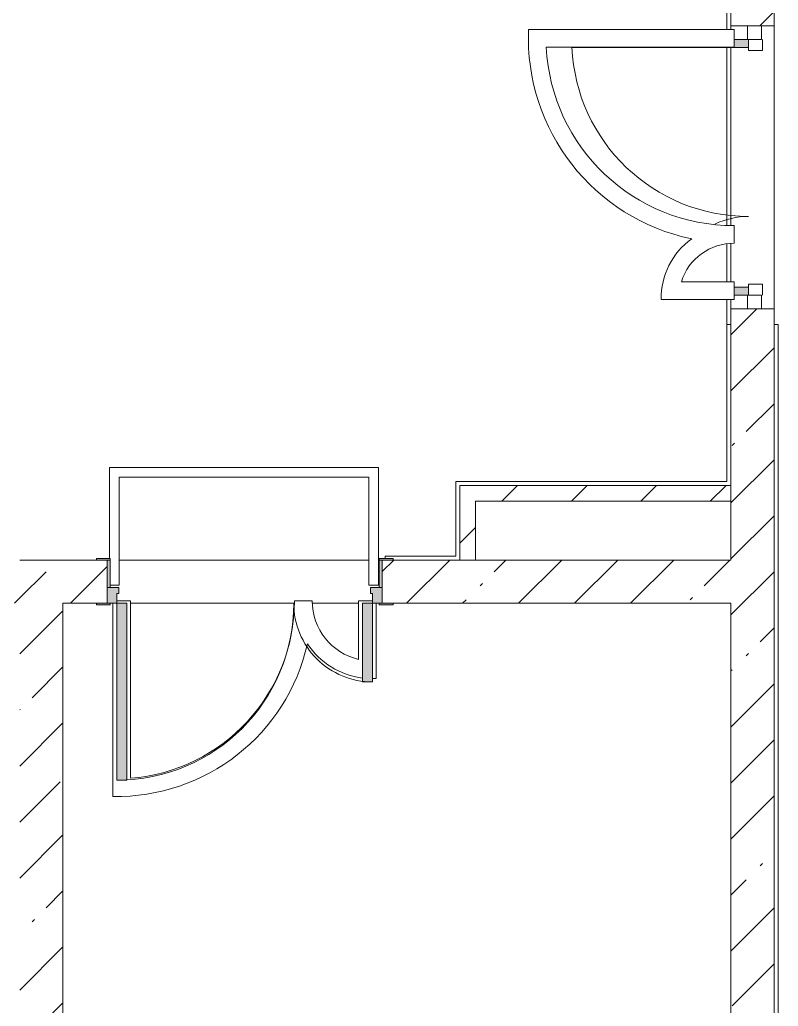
# Model space of a CAD drawing. Header units: millimetres. Extents: x 81469 to 281789, y -8553 to 29000.
# Drawn here: x 224465 to 228326, y 5629 to 10650 of the extents above; entities that cross this region are included whole.
import ezdxf

# ---------------------------------------------------------------- set-up
doc = ezdxf.new("R2010")
doc.units = ezdxf.units.MM
for name, color, linetype, lineweight, true_color in [('A-DETL-GENF-3', 7, 'Continuous', 5, 0xaaaaaa), ('A-DOOR-2', 7, 'Continuous', 5, 0xe2e2e2), ('A-DOOR-3', 7, 'Continuous', 5, 0xaaaaaa), ('A-DOOR-FRAM-1', 7, 'Continuous', 5, 0xe2e2e2), ('A-DOOR-FRAM-3', 7, 'Continuous', 5, 0xaaaaaa), ('A-FLOR-3', 7, 'Continuous', 5, 0xaaaaaa)]:
    doc.layers.add(name, color=color, linetype=linetype, lineweight=lineweight, true_color=true_color)
for name, color, linetype, lineweight in [('A-GLAZ-CWMG-2', 7, 'Continuous', 5), ('A-WALL', 7, 'Continuous', 9), ('I-WALL-2', 7, 'Continuous', 5), ('S-STRS', 7, 'Continuous', 5)]:
    doc.layers.add(name, color=color, linetype=linetype, lineweight=lineweight)
pattern_1 = [(45, (152605.2, 0), (-285.1231, 285.1231), []), (45, (152890.3, 0), (-285.1231, 285.1231), [504.031, -100.806, 16.764, -84.042])]
pattern_2 = [(45, (152605.18, 0), (-176.7767, 176.7767), [])]

# ---------------------------------------------------------------- blocks, each defined once
blk = doc.blocks.new('110_Дверь_СКБ_2Ст - Д-1 Лестничная клетка EIS60-24319353-3_5_3_птичка')
at = {"layer": 'A-DOOR-2'}
for points in [[(612.5, 1010), (612.5, 110), (662.5, 110), (662.5, 1010)], [(-631.1, 510), (-637.5, 510), (-637.5, 110), (-587.5, 110), (-587.5, 510)], [(712.5, 30), (697.5, 30), (697.5, -110), (712.5, -110)]]:
    blk.add_hatch(color=256, dxfattribs=at).paths.add_polyline_path(points)
h = blk.add_hatch(color=256, dxfattribs=at)
h.paths.add_polyline_path([(662.5, 110), (662.5, 60), (652.5, 60), (652.5, 30), (712.5, 30), (712.5, 110)])
h.paths.add_polyline_path([(-637.5, 110), (-687.5, 110), (-687.5, 30), (-627.5, 30), (-631.1, 60), (-637.5, 60)])
at = {"layer": 'A-DOOR-FRAM-1'}
for points in [[(-742.5, 118), (-742.5, 110), (-672.5, 110), (-672.5, 118)], [(697.5, 118), (697.5, 110), (767.5, 110), (767.5, 118)], [(-672.5, 30), (-687.5, 30), (-687.5, -110), (-672.5, -110)], [(-672.5, -110), (-742.5, -110), (-742.5, -118), (-672.5, -118)], [(697.5, -110), (697.5, -118), (767.5, -118), (767.5, -110)]]:
    blk.add_hatch(color=256, dxfattribs=at).paths.add_polyline_path(points)
at = {"layer": 'A-DOOR-3'}
for p, q in [((662.5, 1010), (612.5, 1010)), ((612.5, 1010), (612.5, 110)), ((662.5, 110), (662.5, 1010)), ((-637.5, 510), (-637.5, 110)), ((-587.5, 510), (-637.5, 510)), ((-587.5, 110), (-587.5, 510)), ((-637.5, 110), (-587.5, 110)), ((612.5, 110), (662.5, 110))]:
    blk.add_line(p, q, dxfattribs=at)
for centre, radius, start, end in [((662.5, 110), 900, 90, 180), ((-637.5, 110), 400, 360, 90)]:
    blk.add_arc(centre, radius, start, end, dxfattribs=at)
at = {"layer": 'A-DOOR-FRAM-3'}
for p, q in [((-672.5, 118), (-742.5, 118)), ((-742.5, 118), (-742.5, 110)), ((-742.5, 110), (-672.5, 110)), ((-637.5, 110), (-687.5, 110)), ((-687.5, 110), (-687.5, 30)), ((-672.5, 110), (-672.5, 118)), ((-637.5, 60), (-637.5, 110)), ((662.5, 110), (662.5, 60)), ((712.5, 110), (662.5, 110)), ((767.5, 118), (697.5, 118)), ((697.5, 118), (697.5, 110)), ((697.5, 110), (767.5, 110)), ((712.5, 30), (712.5, 110)), ((767.5, 110), (767.5, 118)), ((-627.5, 60), (-637.5, 60)), ((-627.5, 30), (-627.5, 60)), ((662.5, 60), (652.5, 60)), ((652.5, 60), (652.5, 30)), ((-687.5, 30), (-627.5, 30)), ((-672.5, 30), (-687.5, 30)), ((-687.5, 30), (-687.5, -110)), ((-672.5, -110), (-672.5, 30)), ((652.5, 30), (712.5, 30)), ((712.5, 30), (697.5, 30)), ((697.5, 30), (697.5, -110)), ((712.5, -110), (712.5, 30)), ((-672.5, -110), (-742.5, -110)), ((-742.5, -110), (-742.5, -118)), ((-742.5, -118), (-672.5, -118)), ((-687.5, -110), (-672.5, -110)), ((-672.5, -118), (-672.5, -110)), ((697.5, -110), (712.5, -110)), ((767.5, -110), (697.5, -110)), ((697.5, -110), (697.5, -118)), ((697.5, -118), (767.5, -118)), ((767.5, -118), (767.5, -110))]:
    blk.add_line(p, q, dxfattribs=at)
blk = doc.blocks.new('Прямоугольный импост - 50 x 70 мм-32306832-3_5_3_птичка')
at = {"layer": 'A-GLAZ-CWMG-2'}
for p, q in [((-70, 35), (0, 35)), ((-70, -35), (-70, 35)), ((0, 35), (0, -35)), ((0, -35), (-70, -35))]:
    blk.add_line(p, q, dxfattribs=at)
blk = doc.blocks.new('Дверь_Витражная_остекление_ - ДВН_ДАО_Главный вход_1200 в свету Д-22 _п_-32306833-3_5_3_птичка')
at = {"layer": 'A-DOOR-2'}
for points in [[(-610, -35), (-610, -30), (-650, -35), (-650, -103), (-611.7, -103), (-610, -87)], [(650, -87), (650, -30), (610, -35), (610, -103), (650, -103)]]:
    blk.add_hatch(color=256, dxfattribs=at).paths.add_polyline_path(points)
at = {"layer": 'A-DETL-GENF-3'}
for p, q in [((-650, 40), (-595, 40)), ((-595, 40), (-595, -30)), ((650, 40), (595, 40)), ((595, 40), (595, -30)), ((-610, -30), (-650, -30)), ((-595, -30), (-650, -30)), ((-650, -35), (-650, -103)), ((-610, -930), (-610, -30)), ((595, -30), (650, -30)), ((610, -30), (610, -103)), ((650, -30), (610, -30)), ((650, -103), (650, -35))]:
    blk.add_line(p, q, dxfattribs=at)
at = {"layer": 'A-DOOR-3'}
for p, q in [((-650, -103), (-650, -35)), ((650, -103), (650, -35))]:
    blk.add_line(p, q, dxfattribs=at)
for centre, radius, start, end in [((-650, -30), 900, 272.4768, 0), ((650, -30), 400, 180, 205.3454)]:
    blk.add_arc(centre, radius, start, end, dxfattribs=at)
blk = doc.blocks.new('Прямоугольный импост - 50 x 70 мм-32306835-3_5_3_птичка')
at = {"layer": 'A-GLAZ-CWMG-2'}
for p, q in [((0, 35), (-70, 35)), ((-70, 35), (-70, -35)), ((0, -35), (0, 35)), ((-70, -35), (0, -35))]:
    blk.add_line(p, q, dxfattribs=at)

msp = doc.modelspace()

# ---------------------------------------------------------------- hatches: boundary and pattern name
at = {"layer": 'I-WALL-2'}
h = msp.add_hatch(dxfattribs=at)
h.set_pattern_fill('FP_56', color=256, style=0, pattern_type=2)
h.set_pattern_definition(pattern_1)
h.paths.add_polyline_path([(228118.2, 7900), (228305.2, 7900), (228305.2, 9179), (228085.2, 9179), (228085.2, 7900)])
h.paths.add_polyline_path([(228085.2, 10619), (228305.2, 10619), (228305.2, 10900), (228085.2, 10900)])
h = msp.add_hatch(dxfattribs=at)
h.set_pattern_fill('FP_61', color=256, style=0, pattern_type=2)
h.set_pattern_definition(pattern_2)
h.paths.add_polyline_path([(226785.2, 7900), (226785.2, 8280), (226705.2, 8280), (226705.2, 7900)])
h = msp.add_hatch(dxfattribs=at)
h.set_pattern_fill('FP_61', color=256, style=0, pattern_type=2)
h.set_pattern_definition(pattern_2)
h.paths.add_polyline_path([(228085.2, 8200), (228085.2, 8280), (226785.2, 8280), (226785.2, 8200)])
h = msp.add_hatch(dxfattribs=at)
h.set_pattern_fill('FP_56', color=256, style=0, pattern_type=2)
h.set_pattern_definition(pattern_1)
h.paths.add_polyline_path([(223285.2, 7680), (223315.2, 7680), (223315.2, 7900), (221965.2, 7900), (221965.2, 7680), (223025.2, 7680)])
h.paths.add_polyline_path([(224265.2, 7680), (224465.2, 7680), (224465.2, 7900), (224265.2, 7900), (224265.2, 7750.3)])
h.paths.add_polyline_path([(219495.2, 7680), (220865.2, 7680), (220865.2, 7900), (219465.2, 7900), (219465.2, 7680)])
h = msp.add_hatch(dxfattribs=at)
h.set_pattern_fill('FP_56', color=256, style=0, pattern_type=2)
h.set_pattern_definition(pattern_1)
h.paths.add_polyline_path([(226365.2, 7680), (228085.2, 7680), (228085.2, 7900), (226310.2, 7900), (226310.2, 7680)])
h.paths.add_polyline_path([(224855.2, 7680), (224910.2, 7680), (224910.2, 7900), (224465.2, 7900), (224465.2, 7680), (224685.2, 7680)])
h = msp.add_hatch(dxfattribs=at)
h.set_pattern_fill('FP_56', color=256, style=0, pattern_type=2)
h.set_pattern_definition(pattern_1)
h.paths.add_polyline_path([(228118.2, 120), (228305.2, 120), (228305.2, 350), (228085.2, 350), (228085.2, 120)])
h.paths.add_polyline_path([(228118.2, 1150), (228305.2, 1150), (228305.2, 3550), (228085.2, 3550), (228085.2, 1150)])
h.paths.add_polyline_path([(228085.2, 4050), (228305.2, 4050), (228305.2, 7900), (228085.2, 7900), (228085.2, 4279.6)])
h = msp.add_hatch(dxfattribs=at)
h.set_pattern_fill('FP_56', color=256, style=0, pattern_type=2)
h.set_pattern_definition(pattern_1)
h.paths.add_polyline_path([(224465.2, 120), (224685.2, 120), (224685.2, 7680), (224465.2, 7680), (224465.2, 1965.8)])

# ---------------------------------------------------------------- linework, layer by layer
at = {"layer": 'A-FLOR-3'}
for p, q in [((228065.2, 10880), (228065.2, 10600.7)), ((228102.2, 10600.7), (227055.1, 10600.7)), ((228102.2, 10510.7), (228102.2, 10600.7)), ((227145.3, 10510.7), (228102.2, 10510.7)), ((228065.2, 9604.5), (228065.2, 10510.7)), ((228102.2, 9512.6), (228102.2, 9602.6)), ((228065.2, 9316.6), (228065.2, 9509.1)), ((228102.2, 9316.6), (227832.8, 9316.6)), ((228102.2, 9226.6), (228102.2, 9316.6)), ((227730.2, 9226.6), (228102.2, 9226.6)), ((228065.2, 9226.6), (228065.2, 8300)), ((228065.2, 9100), (228085.2, 9100)), ((228305.2, 9100), (228326.2, 9100)), ((228326.2, 9100), (228326.2, 4070)), ((226292.1, 8371.9), (224922.1, 8371.9)), ((224922.1, 8371.9), (224922.1, 7908)), ((226292.1, 7771.9), (226292.1, 8371.9)), ((224972.1, 7771.9), (224972.1, 8321.9)), ((224972.1, 8321.9), (226242.1, 8321.9)), ((226242.1, 8321.9), (226242.1, 7771.9)), ((226685.2, 7920), (226685.2, 8300)), ((226685.2, 8300), (228065.2, 8300)), ((226325.2, 7908), (226325.2, 7920)), ((226325.2, 7920), (226685.2, 7920)), ((224925.2, 7771.9), (224972.1, 7771.9)), ((226242.1, 7771.9), (226292.1, 7771.9)), ((225028.7, 7691.9), (224960.2, 7691.9)), ((225028.7, 6789.7), (225028.7, 7691.9)), ((225953.7, 7691.9), (225863.7, 7691.9)), ((226260.2, 7691.9), (226189.8, 7691.9)), ((226189.8, 7691.9), (226189.8, 7394.8)), ((224938.7, 7680), (224938.7, 6697.1)), ((225028.7, 7680), (225863, 7680)), ((225954.8, 7680), (226189.8, 7680)), ((226279.8, 7297.5), (226279.8, 7680))]:
    msp.add_line(p, q, dxfattribs=at)
for centre, radius, start, end in [((228099.2, 10557.6), 1045, 177.6359, 258.2159), ((228099.2, 10557.6), 955, 182.8146, 270.18), ((228099.2, 9233.6), 369, 125.3351, 181.0844), ((228099.2, 9233.6), 279, 89.3839, 162.6895), ((224958.7, 7691.9), 905, 274.4369, 360), ((226258.7, 7691.9), 305, 180, 256.9573), ((224958.7, 7691.9), 995, 268.8489, 347.3295), ((226258.7, 7691.9), 395, 213.5405, 262.9444), ((226258.7, 7691.9), 395, 270.2143, 273.072)]:
    msp.add_arc(centre, radius, start, end, dxfattribs=at)
at = {"layer": 'A-WALL'}
for p, q in [((228085.2, 8200), (228085.2, 8280)), ((226705.2, 7900), (226785.2, 7900))]:
    msp.add_line(p, q, dxfattribs=at)
at = {"layer": 'I-WALL-2'}
for p, q in [((228085.2, 10900), (228085.2, 10600.7)), ((228305.2, 10900), (228305.2, 7900)), ((228085.2, 10619), (228305.2, 10619)), ((228085.2, 9603.5), (228085.2, 10510.7)), ((228085.2, 9316.6), (228085.2, 9511)), ((228085.2, 9226.6), (228085.2, 8280)), ((228305.2, 9179), (228085.2, 9179)), ((226705.2, 8280), (226705.2, 7900)), ((228085.2, 8280), (226705.2, 8280)), ((226785.2, 7900), (226785.2, 8200)), ((226785.2, 8200), (228085.2, 8200)), ((228085.2, 8200), (228085.2, 7900)), ((224855.2, 7900), (224465.2, 7900)), ((224972.1, 7900), (226242.1, 7900)), ((226705.2, 7900), (226365.2, 7900)), ((228085.2, 7900), (226785.2, 7900)), ((228305.2, 4050), (228305.2, 7900)), ((224685.2, 120), (224685.2, 7680)), ((224685.2, 7680), (224855.2, 7680)), ((225863, 7680), (225028.7, 7680)), ((226189.8, 7680), (225954.8, 7680)), ((226365.2, 7680), (228085.2, 7680)), ((228085.2, 7680), (228085.2, 4050))]:
    msp.add_line(p, q, dxfattribs=at)
at = {"layer": 'S-STRS'}
for p, q in [((225863, 7680), (225028.7, 7680)), ((226189.8, 7680), (225954.8, 7680))]:
    msp.add_line(p, q, dxfattribs=at)

# ---------------------------------------------------------------- block references
at = {"layer": 'A-DOOR-3'}
for name, p, rotation in [('Дверь_Витражная_остекление_ - ДВН_ДАО_Главный вход_1200 в свету Д-22 _п_-32306833-3_5_3_птичка', (228205.2, 9899), 269.9999999999994), ('110_Дверь_СКБ_2Ст - Д-1 Лестничная клетка EIS60-24319353-3_5_3_птичка', (225622.7, 7790), 180)]:
    msp.add_blockref(name, p, dxfattribs=dict(at, rotation=rotation))
at = {"layer": 'A-GLAZ-CWMG-2', "rotation": 89.99999999999942}
msp.add_blockref('Прямоугольный импост - 50 x 70 мм-32306835-3_5_3_птичка', (228205.2, 10619), dxfattribs=at)
at = {"layer": 'A-GLAZ-CWMG-2', "extrusion": (0, 0, -1), "rotation": 270.0000000000006}
msp.add_blockref('Прямоугольный импост - 50 x 70 мм-32306832-3_5_3_птичка', (-228205.2, 9179), dxfattribs=at)

doc.saveas('drawing.dxf')
